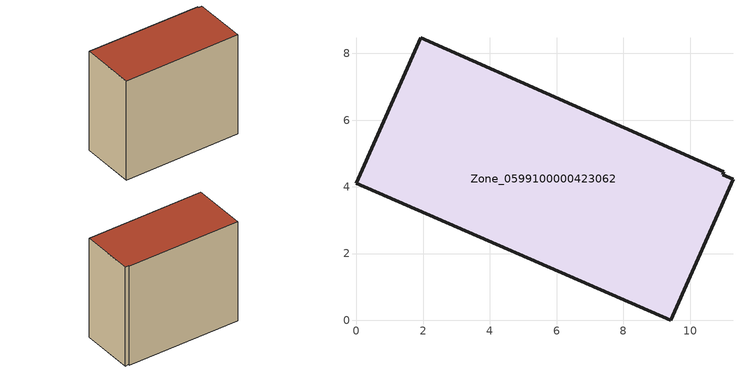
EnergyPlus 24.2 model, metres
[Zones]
Zone_0599100000423062
 floor ground (C_G): 0,4.11 1.92,8.47 11.02,4.45 10.98,4.37 11.29,4.23 9.43,0 z0
 wall outside (C_F): 0,4.11 9.43,0 11.29,4.23 10.98,4.37 11.02,4.45 1.92,8.47 0,4.11 z0:9
 roof outside (C_R): 1.92,8.47 0,4.11 9.43,0 11.29,4.23 10.98,4.37 11.02,4.45 z9
[BUILDING]
Pand.0599100000423062: North Axis=0; Terrain=City; Loads Convergence Tolerance Value=0.04; Temperature Convergence Tolerance Value=0.4; Solar Distribution=FullExterior; Maximum Number of Warmup Days=25; Minimum Number of Warmup Days=1
[Site:Location]
Rotterdam.The.Hague.AP_ZH_NLD Design_Conditions: Latitude=51.96; Longitude=4.45; Time Zone=1; Elevation=-4.5
[SITE:GROUNDTEMPERATURE:BUILDINGSURFACE]
18, 18, 18, 18, 18, 18, 18, 18, 18, 18, 18, 18
[MATERIAL] Thermal Absorptance=0.9; Solar Absorptance=0.7; Visible Absorptance=0.7
Name | Roughness | Thickness | Conductivity | Density | Specific Heat
G.TI.1992-2005 | MediumSmooth | 0.15 | 0.06 | 540 | 1210
F.TI.1992-2005 | Rough | 0.3 | 0.12 | 1920 | 840
R.TI.1992-2005 | MediumRough | 0.2 | 0.08 | 1500 | 1000
[CONSTRUCTION]
C_G: G.TI.1992-2005
C_F: F.TI.1992-2005
C_R: R.TI.1992-2005
[ZONE]
Zone_0599100000423062: Type=1; Multiplier=1; Ceiling Height=Autocalculate; Volume=Autocalculate; Floor Area=autocalculate; Part of Total Floor Area=Yes
[ZONEINFILTRATION:DESIGNFLOWRATE]
Infil_Zone_0599100000423062: Zone or ZoneList or Space or SpaceList=Zone_0599100000423062; Schedule=AlwaysOn; Design Flow Rate Calculation Method=Flow/Area; Flow Rate per Floor Area=0.0015; Constant Term Coefficient=1; Temperature Term Coefficient=0; Velocity Term Coefficient=0; Velocity Squared Term Coefficient=0
[HVACTEMPLATE:ZONE:IDEALLOADSAIRSYSTEM]
Zone_0599100000423062: Maximum Heating Supply Air Temperature=50; Minimum Cooling Supply Air Temperature=13; Maximum Heating Supply Air Humidity Ratio=0.0156; Minimum Cooling Supply Air Humidity Ratio=0.0077; Heating Limit=NoLimit; Cooling Limit=NoLimit; Dehumidification Control Type=ConstantSensibleHeatRatio; Cooling Sensible Heat Ratio=0.7; Dehumidification Setpoint=60; Humidification Control Type=None; Humidification Setpoint=30; Outdoor Air Method=None; Outdoor Air Flow Rate per Person=0.00944; Outdoor Air Flow Rate per Zone Floor Area=0; Outdoor Air Flow Rate per Zone=0; Demand Controlled Ventilation Type=None; Outdoor Air Economizer Type=NoEconomizer; Heat Recovery Type=None; Sensible Heat Recovery Effectiveness=0.7; Latent Heat Recovery Effectiveness=0.65
[ZONECONTROL:THERMOSTAT]
ThermostatControl_Zone_0599100000423062: Zone or ZoneList=Zone_0599100000423062; Control Type Schedule=DualSetpointControlType; Control 1=Thermostat_Zone_0599100000423062; Temperature Difference Between Cutout And Setpoint=0
[THERMOSTATSETPOINT:DUALSETPOINT]
Thermostat_Zone_0599100000423062: Heating Setpoint Temperature Schedule=HeatingSetpoint_Zone_0599100000423062; Cooling Setpoint Temperature Schedule=CoolingSetpoint_Zone_0599100000423062
[SCHEDULE:COMPACT]
HeatingSetpoint_Zone_0599100000423062: Through: 12/31, For: AllDays, Until: 24:00, 21
CoolingSetpoint_Zone_0599100000423062: Through: 12/31, For: AllDays, Until: 24:00, 24
DualSetpointControlType: Through: 12/31, For: AllDays, Until: 24:00, 4
AlwaysOn: Through: 12/31, For: AllDays, Until: 24:00, 1
